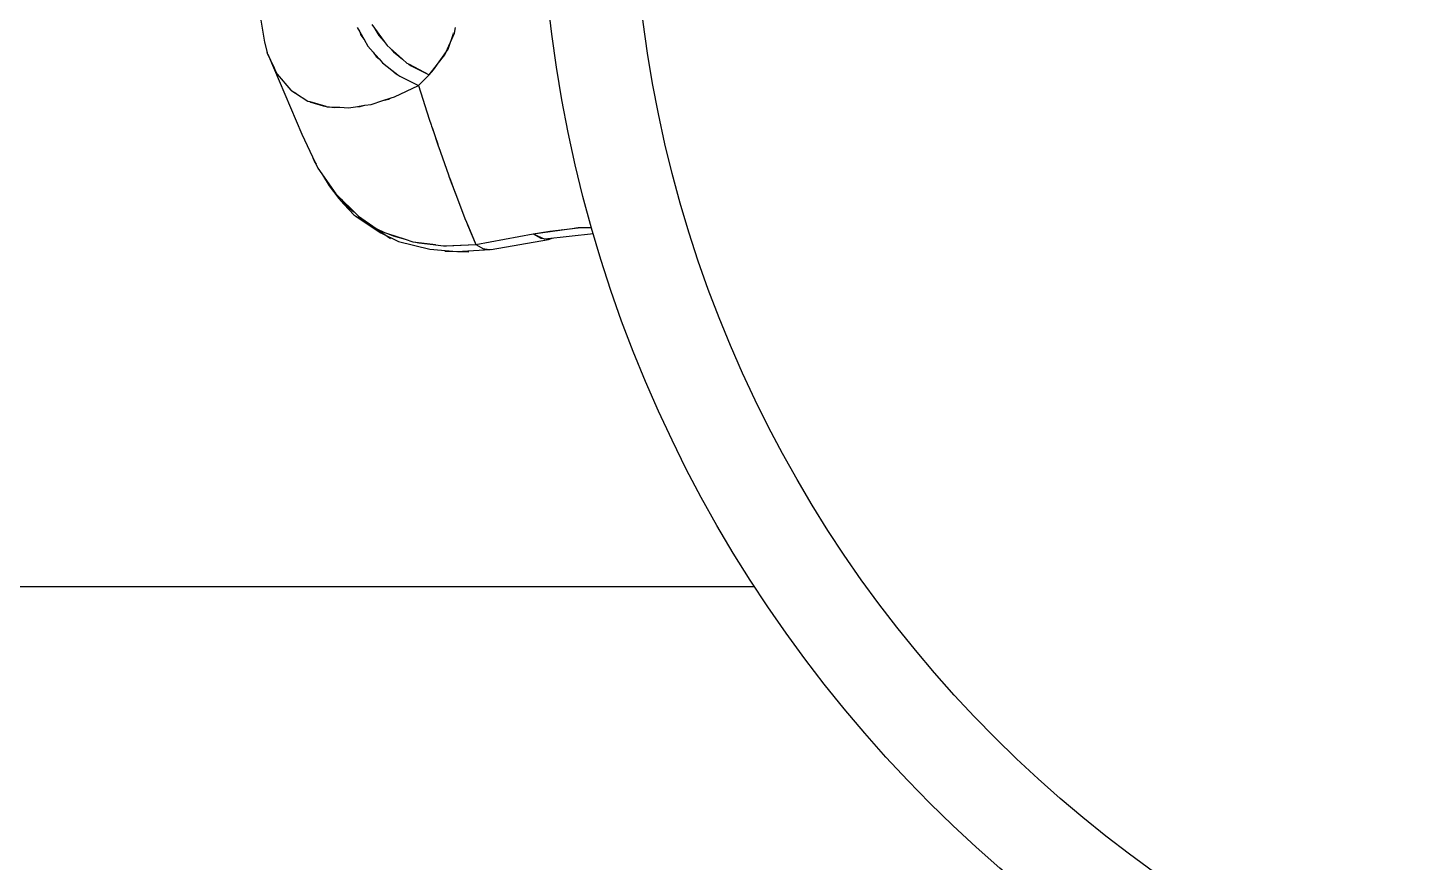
# Model space of a CAD drawing. Extents: x 33214 to 95067, y 8279 to 51908.
# Drawn here: x 43306.6 to 43471.6, y 23839.2 to 23939.2 of the extents above; entities that cross this region are included whole.
import ezdxf

# ---------------------------------------------------------------- set-up
doc = ezdxf.new("R2010")
doc.units = 0
doc.header["$LTSCALE"] = 300
doc.header["$MEASUREMENT"] = 0
doc.linetypes.add('SNT-025', pattern=[0.74, 0.4, -0.17, 0, -0.17])
doc.layers.add('GENERATORSETT', color=1, linetype='CONTINUOUS')

# ---------------------------------------------------------------- blocks, each defined once
blk = doc.blocks.new('GENERATOR-BORDE')
at = {"layer": 'GENERATORSETT'}
for p, q in [((-1919.29, -499.29), (-1918.84, -502.17)), ((-1907.74, -500.39), (-1907.44, -500.91)), ((-1907.44, -500.91), (-1906.92, -501.82)), ((-1907.44, -500.91), (-1907.29, -501.31)), ((-1907.29, -501.31), (-1906.92, -501.82)), ((-1905.98, -500.03), (-1904.52, -502.06)), ((-1905.61, -500.54), (-1905.15, -501.34)), ((-1905.15, -501.34), (-1904.52, -502.06)), ((-1897.09, -503.32), (-1896.09, -501.08)), ((-1896.87, -503), (-1896.23, -501.13)), ((-1896.21, -501.07), (-1896.2, -501.05)), ((-1896.09, -501.08), (-1895.98, -500.41)), ((-1918.84, -502.17), (-1918.52, -503.39)), ((-1906.92, -501.82), (-1906.45, -502.63)), ((-1906.45, -502.63), (-1905.83, -503.35)), ((-1904.52, -502.06), (-1904.15, -502.57)), ((-1904.15, -502.57), (-1903.81, -502.87)), ((-1903.81, -502.87), (-1902.31, -504.18)), ((-1903.81, -502.87), (-1903.41, -503.32)), ((-1898.59, -505.45), (-1896.87, -503)), ((-1918.53, -503.36), (-1918.53, -503.38)), ((-1918.53, -503.38), (-1918.52, -503.39)), ((-1918.53, -503.38), (-1918.52, -503.39)), ((-1918.52, -503.39), (-1918.51, -503.46)), ((-1918.51, -503.46), (-1917.69, -505.22)), ((-1905.83, -503.35), (-1905.12, -504.17)), ((-1905.83, -503.35), (-1905.46, -503.86)), ((-1905.46, -503.86), (-1905.12, -504.17)), ((-1905.12, -504.17), (-1904.72, -504.62)), ((-1904.72, -504.62), (-1903.61, -505.49)), ((-1903.41, -503.32), (-1902.31, -504.18)), ((-1902.31, -504.18), (-1901.78, -504.65)), ((-1901.78, -504.65), (-1901.58, -504.75)), ((-1901.58, -504.75), (-1899.11, -506.05)), ((-1901.58, -504.75), (-1901.35, -504.93)), ((-1899.11, -506.05), (-1898.13, -504.8)), ((-1897.99, -504.62), (-1897.26, -503.69)), ((-1897.26, -503.69), (-1897.11, -503.34)), ((-1917.71, -505.16), (-1917.34, -505.97)), ((-1917.67, -505.25), (-1917.33, -505.99)), ((-1917.34, -505.97), (-1917.33, -505.99)), ((-1917.33, -505.99), (-1917.32, -506)), ((-1917.32, -506), (-1915.66, -507.91)), ((-1903.61, -505.49), (-1902.88, -506.06)), ((-1903.61, -505.49), (-1903.09, -505.95)), ((-1903.09, -505.95), (-1902.88, -506.06)), ((-1902.88, -506.06), (-1902.65, -506.24)), ((-1902.65, -506.24), (-1900.4, -507.35)), ((-1901.35, -504.93), (-1899.11, -506.05)), ((-1900.7, -505.26), (-1900.66, -505.24)), ((-1900.4, -507.35), (-1899.41, -506.36)), ((-1900.08, -505.54), (-1900.07, -505.57)), ((-1899.41, -506.36), (-1899.11, -506.05)), ((-1899.19, -506.13), (-1899.11, -506.05)), ((-1899.11, -506.05), (-1898.59, -505.45)), ((-1915.66, -507.91), (-1915.61, -507.95)), ((-1915.61, -507.94), (-1915.57, -507.99)), ((-1915.6, -507.95), (-1915.2, -508.21)), ((-1915.57, -507.99), (-1915.09, -508.27)), ((-1903.27, -508.71), (-1900.4, -507.35)), ((-1900.4, -507.35), (-1899.11, -511.39)), ((-1915.11, -508.26), (-1913.63, -509.2)), ((-1913.63, -509.2), (-1913.41, -509.26)), ((-1913.42, -509.25), (-1913.27, -509.34)), ((-1913.4, -509.26), (-1911.47, -509.83)), ((-1913.27, -509.34), (-1911.79, -509.78)), ((-1912.76, -509.45), (-1912.74, -509.5)), ((-1912.58, -509.51), (-1912.56, -509.55)), ((-1911.79, -509.78), (-1911.45, -509.84)), ((-1907.92, -509.88), (-1906.83, -509.71)), ((-1907.38, -509.85), (-1906.82, -509.71)), ((-1906.82, -509.71), (-1906.08, -509.6)), ((-1906.08, -509.6), (-1904.66, -509.15)), ((-1904.66, -509.15), (-1903.97, -508.97)), ((-1904.65, -509.15), (-1903.68, -508.84)), ((-1903.97, -508.97), (-1903.68, -508.84)), ((-1903.68, -508.84), (-1903.27, -508.71)), ((-1911.45, -509.84), (-1911.31, -509.88)), ((-1911.31, -509.88), (-1911.11, -509.89)), ((-1911.11, -509.89), (-1910.51, -509.97)), ((-1911.07, -509.89), (-1909.86, -509.95)), ((-1910.51, -509.97), (-1909.82, -509.95)), ((-1909.82, -509.95), (-1908.77, -510)), ((-1908.77, -510), (-1907.94, -509.88)), ((-1907.95, -509.88), (-1907.38, -509.85)), ((-1899.11, -511.39), (-1898.89, -512.04)), ((-1898.89, -512.04), (-1898.83, -512.23)), ((-1898.83, -512.23), (-1898.74, -512.5)), ((-1898.81, -512.28), (-1898.1, -514.36)), ((-1898.74, -512.5), (-1897.99, -514.67)), ((-1897.99, -514.66), (-1896.83, -518.02)), ((-1913.04, -515.99), (-1912.84, -516.49)), ((-1912.84, -516.49), (-1912.66, -516.77)), ((-1912.45, -517.23), (-1910.3, -520.32)), ((-1911.87, -518.05), (-1911.08, -519.34)), ((-1896.83, -518.02), (-1896.72, -518.32)), ((-1911.08, -519.34), (-1909.94, -520.89)), ((-1911.08, -519.34), (-1910.63, -519.85)), ((-1896.72, -518.32), (-1896.61, -518.64)), ((-1896.71, -518.34), (-1895.96, -520.32)), ((-1896.61, -518.64), (-1895.86, -520.59)), ((-1910.3, -520.32), (-1907.59, -522.97)), ((-1909.94, -520.89), (-1908.12, -522.82)), ((-1909.94, -520.89), (-1909.33, -521.54)), ((-1909.65, -520.96), (-1908.86, -521.86)), ((-1895.86, -520.58), (-1894.84, -523.28)), ((-1909.33, -521.54), (-1909.33, -521.54)), ((-1909.33, -521.54), (-1908.12, -522.82)), ((-1908.86, -521.86), (-1908.12, -522.45)), ((-1908.12, -522.82), (-1907.89, -523)), ((-1907.89, -523), (-1906.03, -524.21)), ((-1907.87, -523.02), (-1907.85, -523.04)), ((-1907.59, -522.97), (-1905.45, -524.48)), ((-1907.85, -523.04), (-1907.65, -523.16)), ((-1906.68, -523.61), (-1906.22, -523.98)), ((-1906.22, -523.98), (-1905.45, -524.48)), ((-1906.03, -524.21), (-1905.45, -524.48)), ((-1905.45, -524.48), (-1904.46, -524.95)), ((-1905.45, -524.48), (-1903.76, -525.66)), ((-1905.45, -524.48), (-1903.76, -525.66)), ((-1905.45, -524.48), (-1905.45, -524.48)), ((-1894.84, -523.28), (-1894.65, -523.72)), ((-1894.65, -523.72), (-1894.54, -524.01)), ((-1894.63, -523.78), (-1893.54, -526.39)), ((-1894.54, -524.01), (-1893.54, -526.39)), ((-1894.49, -524.13), (-1894.48, -524.13)), ((-1886.69, -525.11), (-1882.34, -524.51)), ((-1884.67, -524.77), (-1881.29, -524.39)), ((-1883.15, -524.62), (-1883.12, -524.6)), ((-1882.22, -524.49), (-1881.57, -524.4)), ((-1881.57, -524.4), (-1879.68, -524.34)), ((-1904.46, -524.95), (-1904.12, -525.06)), ((-1904.12, -525.06), (-1903.44, -525.36)), ((-1904.11, -525.07), (-1902.01, -525.75)), ((-1903.44, -525.36), (-1901.98, -525.76)), ((-1901.99, -525.75), (-1901.07, -526.05)), ((-1901.07, -526.05), (-1900.73, -526.1)), ((-1900.74, -526.09), (-1900.36, -526.19)), ((-1900.72, -526.1), (-1898.38, -526.4)), ((-1900.36, -526.19), (-1898.34, -526.41)), ((-1893.54, -526.39), (-1886.69, -525.11)), ((-1893.54, -526.39), (-1886.69, -525.11)), ((-1891.7, -526.98), (-1884.85, -525.77)), ((-1886.69, -525.11), (-1884.67, -524.77)), ((-1886.69, -525.11), (-1885.76, -525.63)), ((-1886.69, -525.11), (-1885.3, -525.75)), ((-1885.76, -525.63), (-1885.45, -525.68)), ((-1885.3, -525.71), (-1885.3, -525.75)), ((-1885.13, -525.73), (-1884.85, -525.77)), ((-1884.85, -525.77), (-1884.4, -525.63)), ((-1898.35, -526.41), (-1897.4, -526.53)), ((-1897.4, -526.53), (-1897.22, -526.53)), ((-1897.25, -527.17), (-1895.72, -527.2)), ((-1897.22, -526.53), (-1893.54, -526.39)), ((-1897.22, -526.53), (-1897.04, -526.55)), ((-1897.04, -526.55), (-1893.54, -526.39)), ((-1895.72, -527.2), (-1894.36, -527.24)), ((-1893.54, -526.39), (-1892.61, -526.88)), ((-1892.61, -526.88), (-1892.51, -526.89)), ((-1892.51, -526.89), (-1892.42, -526.93)), ((-1892.51, -526.89), (-1892.18, -526.92)), ((-1892.42, -526.93), (-1892.18, -526.92)), ((-1892.18, -526.92), (-1891.7, -526.98)), ((-2356.21, -567.32), (-1860.18, -567.33))]:
    blk.add_line(p, q, dxfattribs=at)
for points in [[(-1918.43, -503.61), (-1914.35, -513.17), (-1912.45, -517.23)], [(-1907.85, -523.04), (-1904.92, -524.97), (-1902.79, -526.02), (-1899.04, -526.95), (-1895.81, -527.21), (-1891.82, -526.97)], [(-1879.68, -524.34), (-1880.96, -524.37), (-1881.28, -524.39)], [(-1885.3, -525.71), (-1879.47, -525.07)]]:
    blk.add_lwpolyline(points, dxfattribs=at)
for radius in [158.85, 147.81]:
    blk.add_circle((-1726.88, -480.95), radius, dxfattribs=at)

msp = doc.modelspace()

# ---------------------------------------------------------------- block references
at = {"layer": 'GENERATORSETT', "linetype": 'SNT-025'}
msp.add_blockref('GENERATOR-BORDE', (45253.82, 24439.58), dxfattribs=at)

doc.saveas('drawing.dxf')
